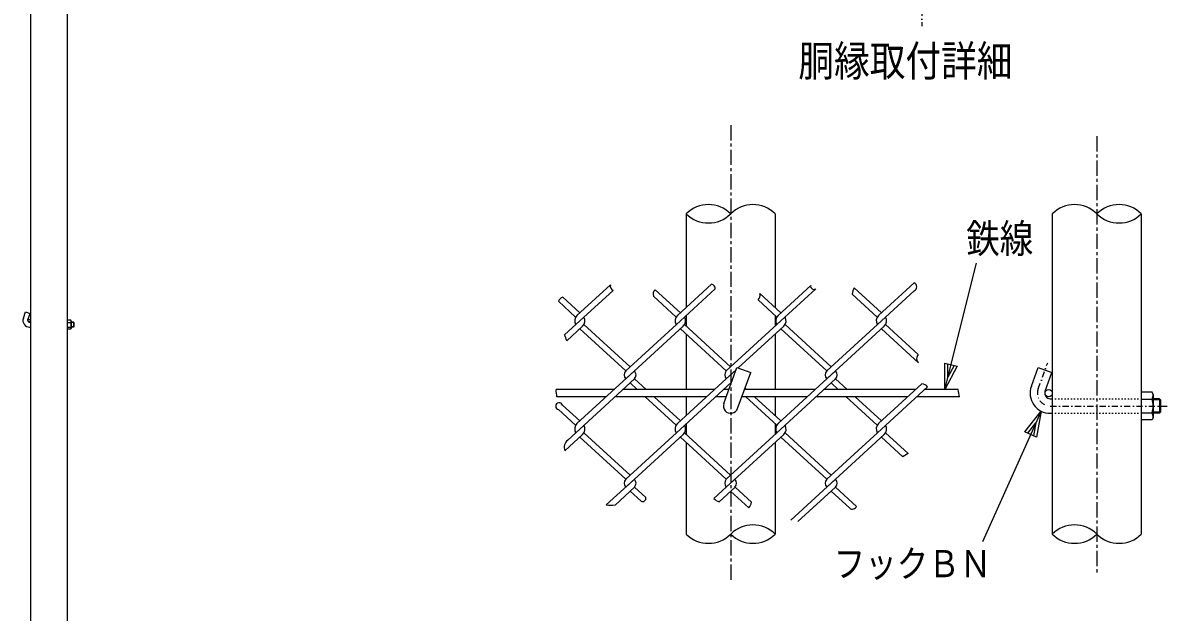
# Model space of a CAD drawing. Units: millimetres, scale not verified. Extents: x -4425 to 4425, y -3150 to 3150.
# Drawn here: x 386 to 2266, y 43 to 1009 of the extents above; entities that cross this region are included whole.
import ezdxf
from ezdxf.enums import TextEntityAlignment as Align

# ---------------------------------------------------------------- set-up
doc = ezdxf.new("R2010")
doc.units = ezdxf.units.MM
doc.header["$LTSCALE"] = 20
for name, pattern in [('USER1', [2, 1.25, -0.25, 0.25, -0.25]), ('USER2', [0.26, 0.01, -0.25]), ('USER3', [1.01, 0.5, -0.25, 0.01, -0.25])]:
    doc.linetypes.add(name, pattern=pattern)
doc.layers.add('0-0_1', color=7, linetype='Continuous', lineweight=25)
doc.layers.add('0-1_0', color=7, linetype='Continuous', lineweight=25)
doc.styles.add('ＭＳ ゴシック', font='')
doc.styles.get('ＭＳ ゴシック').set_extended_font_data('MS Gothic')

# ---------------------------------------------------------------- blocks, each defined once
blk = doc.blocks.new('C0')
at = {"layer": '0-0_1', "color": 4}
blk.add_line((127139.2, 69955), (128176.9, 74098.2), dxfattribs=at)
blk.add_lwpolyline([(127547, 70718.8), (127139.2, 69955), (127139.6, 70820.8)], close=True, dxfattribs=at)
blk.add_lwpolyline([(127445.2, 70744.3), (127241.3, 70362.4), (127241.4, 70795.3)], dxfattribs=at)
blk = doc.blocks.new('C1')
at = {"layer": '0-0_1', "color": 4}
blk.add_line((130298, 69245.3), (128373.3, 64960.9), dxfattribs=at)
blk.add_lwpolyline([(129762.2, 68565.1), (130298, 69245.3), (130145.4, 68393)], close=True, dxfattribs=at)
blk.add_lwpolyline([(129858, 68522.1), (130125.9, 68862.1), (130049.6, 68436)], dxfattribs=at)

msp = doc.modelspace()

# ---------------------------------------------------------------- linework, layer by layer
at = {"layer": '0-0_1', "color": 4, "linetype": 'USER3'}
for p, q in [((1859.28, 1757.2), (1859.28, 1003.07)), ((2049.96, 408.93), (2065.45, 451.48)), ((2069.7, 380.75), (2266.02, 380.75))]:
    msp.add_line(p, q, dxfattribs=at)
at = {"layer": '0-0_1', "color": 4, "linetype": 'USER1'}
for p, q in [((1545.97, 840.83), (1545.97, 93.38)), ((2145.97, 823.13), (2145.97, 104.09))]:
    msp.add_line(p, q, dxfattribs=at)
at = {"layer": '0-0_1'}
for p, q in [((1473.07, 695.75), (1473.07, 542.39)), ((1618.87, 695.75), (1618.87, 542.08)), ((2073.07, 695.75), (2073.07, 170.75)), ((2218.87, 695.75), (2218.87, 170.75)), ((1294.03, 529.32), (1348.72, 579.43)), ((1298.64, 520.36), (1353.15, 570.31)), ((1463.41, 533.54), (1422.3, 571.21)), ((1458.8, 529.32), (1514.49, 580.34)), ((1463.41, 520.36), (1520.62, 572.79)), ((1628.18, 533.54), (1593.94, 564.92)), ((1623.57, 529.32), (1677.14, 578.41)), ((1628.18, 520.36), (1685.31, 572.71)), ((1786.13, 526.61), (1745.2, 564.12)), ((1792.95, 533.54), (1748.04, 574.69)), ((1788.34, 529.32), (1846.4, 582.52)), ((1792.95, 520.36), (1846.69, 569.6)), ((1291.82, 526.61), (1263.67, 552.41)), ((1298.64, 533.54), (1270.65, 559.19)), ((1456.59, 526.61), (1419.53, 560.57)), ((1621.36, 526.61), (1590.79, 554.62)), ((386.63, 524.73), (390.38, 535.01)), ((390.38, 535.01), (397.89, 532.27)), ((394.15, 521.99), (397.89, 532.27)), ((1473.07, 529.21), (1473.07, 511.51)), ((1618.87, 528.89), (1618.87, 511.82)), ((396.97, 517.96), (398.09, 517.96)), ((396.97, 509.96), (398.09, 509.96)), ((464.62, 521.46), (458.69, 521.46)), ((458.69, 517.71), (464.62, 517.71)), ((458.69, 510.22), (464.62, 510.22)), ((465.19, 520.21), (464.62, 521.46)), ((468.59, 517.96), (465.19, 517.96)), ((468.59, 509.96), (465.19, 509.96)), ((469.19, 517.36), (468.59, 517.96)), ((468.59, 517.96), (468.59, 509.96)), ((469.19, 510.56), (468.59, 509.96)), ((469.19, 517.36), (469.19, 510.56)), ((1298.64, 520.36), (1273.68, 497.49)), ((1303.25, 511.4), (1277.45, 487.76)), ((1305.46, 514.11), (1381.03, 444.87)), ((1463.41, 520.36), (1373.83, 438.27)), ((1468.02, 511.4), (1373.86, 425.12)), ((1470.23, 514.11), (1545.8, 444.87)), ((1628.18, 520.36), (1538.6, 438.27)), ((1632.79, 511.4), (1558.43, 443.26)), ((1635, 514.11), (1710.57, 444.87)), ((1792.95, 520.36), (1703.37, 438.27)), ((1797.56, 511.4), (1703.4, 425.12)), ((1799.77, 514.11), (1853.32, 465.04)), ((1298.64, 507.17), (1373.83, 438.27)), ((1463.41, 507.17), (1538.6, 438.27)), ((1473.07, 498.33), (1473.07, 407.75)), ((1618.87, 498.64), (1618.87, 407.75)), ((1628.18, 507.17), (1703.37, 438.27)), ((1792.95, 507.18), (1853.83, 451.4)), ((1294.03, 351.96), (1388.19, 438.25)), ((1554.71, 439.85), (1538.63, 425.12)), ((1557.24, 376.64), (1578.79, 435.85)), ((1623.57, 351.96), (1717.73, 438.25)), ((2061.24, 404.83), (2072.47, 435.68)), ((1298.64, 343.01), (1388.22, 425.09)), ((1392.76, 407.75), (1381.03, 418.5)), ((1407.14, 407.75), (1388.22, 425.09)), ((1458.8, 351.96), (1538.63, 425.12)), ((1463.41, 343.01), (1547.51, 420.07)), ((1628.18, 343.01), (1717.76, 425.09)), ((1722.3, 407.75), (1710.57, 418.5)), ((1736.69, 407.75), (1717.76, 425.09)), ((1788.34, 351.96), (1859.42, 417.1)), ((1354.91, 407.75), (1259.77, 407.75)), ((1341.81, 395.75), (1260.97, 395.75)), ((1506.58, 395.75), (1356.2, 395.75)), ((1519.68, 407.75), (1369.29, 407.75)), ((1456.59, 349.26), (1405.85, 395.75)), ((1463.41, 356.19), (1420.24, 395.75)), ((1473.07, 395.75), (1473.07, 365.04)), ((1538.66, 395.75), (1520.97, 395.75)), ((1543.03, 407.75), (1534.07, 407.75)), ((1671.35, 395.75), (1564.2, 395.75)), ((1684.45, 407.75), (1568.57, 407.75)), ((1571.92, 407.75), (1569.4, 410.05)), ((1621.36, 349.26), (1570.62, 395.75)), ((1628.18, 356.19), (1585.01, 395.75)), ((1618.87, 395.75), (1618.87, 364.72)), ((1836.12, 395.75), (1685.74, 395.75)), ((1849.22, 407.75), (1698.84, 407.75)), ((1786.13, 349.26), (1735.39, 395.75)), ((1792.95, 356.19), (1749.78, 395.75)), ((1792.95, 343.01), (1868.29, 412.04)), ((1920.97, 395.75), (1850.51, 395.75)), ((1918.78, 407.75), (1863.61, 407.75)), ((2236.64, 403.25), (2218.87, 403.25)), ((2218.87, 403.25), (2218.87, 358.25)), ((2238.37, 399.5), (2236.64, 403.25)), ((1298.64, 356.19), (1270.31, 382.15)), ((2069.7, 392.75), (2073.07, 392.75)), ((2218.87, 391.99), (2236.64, 391.99)), ((2248.57, 392.75), (2238.37, 392.75)), ((2250.37, 390.95), (2248.57, 392.75)), ((2248.57, 392.75), (2248.57, 368.75)), ((2250.37, 390.95), (2250.37, 370.55)), ((1291.82, 349.26), (1263.94, 374.8)), ((2069.7, 368.75), (2073.07, 368.75)), ((2218.87, 369.51), (2236.64, 369.51)), ((2248.57, 368.75), (2238.37, 368.75)), ((2250.37, 370.55), (2248.57, 368.75)), ((1298.64, 343.01), (1278.86, 324.88)), ((1463.41, 343.01), (1373.83, 260.92)), ((1473.07, 351.86), (1473.07, 334.16)), ((1628.18, 343.01), (1538.6, 260.92)), ((1618.87, 351.54), (1618.87, 334.47)), ((1792.95, 343.01), (1703.37, 260.92)), ((1303.25, 334.05), (1274.24, 307.46)), ((1298.64, 329.82), (1373.83, 260.92)), ((1305.46, 336.76), (1381.03, 267.51)), ((1468.02, 334.05), (1373.86, 247.77)), ((1463.41, 329.82), (1538.6, 260.92)), ((1470.23, 336.76), (1545.8, 267.51)), ((1473.07, 320.97), (1473.07, 170.75)), ((1632.79, 334.05), (1538.63, 247.77)), ((1618.87, 321.29), (1618.87, 170.75)), ((1628.18, 329.82), (1703.37, 260.92)), ((1635, 336.76), (1710.57, 267.51)), ((1797.56, 334.05), (1703.4, 247.77)), ((1792.95, 329.82), (1828.15, 297.57)), ((1799.77, 336.76), (1836.65, 302.96)), ((1341.95, 218.52), (1388.19, 260.9)), ((1356.32, 218.5), (1388.22, 247.74)), ((1406.65, 230.85), (1388.22, 247.74)), ((1518.13, 228.98), (1552.96, 260.9)), ((1526.99, 223.91), (1552.99, 247.74)), ((1580.04, 222.96), (1552.99, 247.74)), ((1644.43, 193.72), (1717.73, 260.9)), ((1656.14, 191.27), (1717.76, 247.74)), ((1752.15, 216.22), (1717.76, 247.74)), ((1398.99, 224.69), (1381.03, 241.15)), ((1575.6, 213.84), (1545.8, 241.15)), ((1741.1, 213.17), (1710.57, 241.15))]:
    msp.add_line(p, q, dxfattribs=at)
at = {"layer": '0-0_1', "color": 4}
for p, q in [((469.19, 517.36), (465.19, 517.36)), ((469.19, 510.56), (465.19, 510.56)), ((2250.37, 390.95), (2238.37, 390.95)), ((2250.37, 370.55), (2238.37, 370.55))]:
    msp.add_line(p, q, dxfattribs=at)
at = {"layer": '0-0_1', "linetype": 'USER2'}
for p, q in [((2073.07, 392.75), (2218.87, 392.75)), ((2073.07, 368.75), (2218.87, 368.75))]:
    msp.add_line(p, q, dxfattribs=at)
at = {"layer": '0-0_1'}
for points in [[(398.09, 1756.85), (398.09, -99.04), (398.09, -449.04), (458.69, -449.04)], [(458.69, 1756.87), (458.69, -99.04), (458.69, -449.04)], [(465.19, 520.21), (465.19, 507.71), (464.62, 506.46), (458.69, 506.46)], [(1534.69, 384.85), (1556.24, 444.05), (1578.79, 435.85)], [(2038.69, 413.04), (2049.92, 443.88), (2072.47, 435.68)], [(2238.37, 399.5), (2238.37, 362), (2236.64, 358.25), (2218.87, 358.25)]]:
    msp.add_lwpolyline(points, dxfattribs=at)
for centre, radius in [((396.09, 520.96), 2), ((2067.07, 401.75), 6)]:
    msp.add_circle(centre, radius, dxfattribs=at)
at = {"layer": '0-0_1', "color": 4}
for centre, radius, start, end in [((1509.52, 658.96), 51.79, 45.26329, 134.73663), ((1509.52, 732.54), 51.79, 225.26355, 314.73669), ((1582.42, 658.96), 51.79, 45.26329, 134.73663), ((2109.52, 658.96), 51.79, 45.26329, 134.73663), ((2182.42, 658.96), 51.79, 45.26329, 134.73663), ((2182.42, 732.54), 51.79, 225.26337, 314.73669), ((1356.76, 577.7), 8.23, 167.87253, 243.97788), ((1427.53, 564.17), 8.78, 126.60717, 204.21182), ((1513.53, 573.3), 7.11, 355.8866, 82.28421), ((1582.64, 562.74), 11.5, 315.0863, 10.91983), ((1682.32, 577.13), 5.33, 166.11601, 304.07837), ((1777.79, 561.02), 32.73, 155.31758, 174.58073), ((1844.03, 576), 6.93, 292.60126, 69.99497), ((1273.99, 548.76), 10.95, 107.75444, 160.57173), ((667.76, 257.15), 651.85, 20.7187, 21.63587), ((1860.34, 458.47), 9.62, 136.88495, 227.33714), ((1859.2, 406.39), 10.71, 31.85026, 88.81895), ((1087.04, 384.47), 174.29, 3.71096, 7.67615), ((1429.16, 312.19), 498.85, 9.64231, 11.04335), ((1264.84, 380.45), 5.72, 17.28237, 260.90268), ((1288.19, 313.08), 15.04, 128.34595, 201.94916), ((1868.52, 243.4), 67.55, 118.14438, 126.69124), ((1401.54, 229.35), 5.32, 241.29324, 16.34576), ((1539.98, 256.86), 35.41, 231.91876, 248.48405), ((1349.2, 283.87), 65.75, 263.66666, 276.21576), ((1559.03, 227.53), 21.49, 320.42987, 347.72482), ((1745.37, 219.24), 7.42, 234.8794, 336.00775), ((1509.52, 207.54), 51.79, 225.26337, 314.73669), ((1582.42, 133.96), 51.79, 45.26356, 134.73663), ((1582.42, 207.54), 51.79, 225.26337, 314.73669), ((2109.52, 133.96), 51.79, 45.26329, 134.73663), ((2109.52, 207.54), 51.79, 225.26364, 314.73678), ((2182.42, 207.54), 51.79, 225.26364, 314.73678)]:
    msp.add_arc(centre, radius, start, end, dxfattribs=at)
at = {"layer": '0-0_1'}
for centre, radius, start, end in [((1302.24, 520.36), 12.15, 132.49985, 210.96317), ((1295.04, 520.36), 12.15, 312.49994, 30.96311), ((1467.01, 520.36), 12.15, 132.49965, 210.96317), ((1459.81, 520.36), 12.15, 312.50012, 30.96311), ((1631.78, 520.36), 12.15, 132.49965, 210.96317), ((1624.59, 520.36), 12.15, 312.50012, 30.96311), ((1796.55, 520.36), 12.15, 132.49965, 210.96317), ((1789.36, 520.36), 12.15, 312.50012, 30.96311), ((396.97, 520.96), 11, 160.00017, 270), ((396.97, 520.96), 3, 160.00017, 270), ((452.74, 513.96), 12.45, 342.48373, 17.51709), ((459.48, 520.21), 5.71, 334.0199, 0), ((459.48, 507.71), 5.71, 0, 25.9799), ((1381.03, 431.68), 9.72, 137.49927, 222.4995), ((1381.03, 431.68), 9.72, 317.50058, 42.50064), ((1545.8, 431.68), 9.72, 137.49927, 222.49973), ((1545.8, 431.68), 9.72, 34.95305, 42.50065), ((1710.57, 431.68), 9.72, 137.49927, 222.49973), ((1710.57, 431.68), 9.72, 317.50034, 42.50064), ((2069.7, 401.75), 33, 160.00006, 270), ((2069.7, 401.75), 9, 159.99977, 270), ((2221.23, 399.5), 17.14, 334.02042, 0), ((1545.97, 380.75), 12, 159.99965, 339.99973), ((2201.02, 380.75), 37.35, 342.48389, 17.51721), ((2221.23, 362), 17.14, 0, 25.97959), ((1302.24, 343.01), 12.15, 132.49985, 210.96317), ((1295.04, 343.01), 12.15, 312.49994, 30.96311), ((1467.01, 343.01), 12.15, 132.49965, 210.96317), ((1459.81, 343.01), 12.15, 312.50012, 30.96311), ((1631.78, 343.01), 12.15, 132.49965, 210.96317), ((1624.59, 343.01), 12.15, 312.50012, 30.96311), ((1796.55, 343.01), 12.15, 132.49965, 210.96317), ((1789.36, 343.01), 12.15, 312.50012, 30.96311), ((1381.03, 254.33), 9.72, 137.49927, 222.4995), ((1381.03, 254.33), 9.72, 317.50058, 42.50064), ((1545.8, 254.33), 9.72, 137.49927, 222.49973), ((1545.8, 254.33), 9.72, 317.50034, 42.50064), ((1710.57, 254.33), 9.72, 137.49927, 222.49973), ((1710.57, 254.33), 9.72, 317.50034, 42.50064)]:
    msp.add_arc(centre, radius, start, end, dxfattribs=at)
at = {"layer": '0-0_1', "color": 4, "linetype": 'USER3'}
msp.add_arc((2069.7, 401.75), 21, 160.00006, 270, dxfattribs=at)

# ---------------------------------------------------------------- block references
at = {"layer": '0-1_0', "xscale": 0.05, "yscale": 0.05}
for name in ['C0', 'C1']:
    msp.add_blockref(name, (-4460.02, -3090), dxfattribs=at)

# ---------------------------------------------------------------- texts
at = {"layer": '0-0_1', "color": 4, "style": 'ＭＳ ゴシック', "width": 0.85}
for s, height, p in [('胴縁取付詳細', 50.44, (1656.86, 906.06)), ('鉄線', 47.36, (1932.04, 617.4)), ('フックＢＮ', 44.57, (1714.72, 86.73))]:
    msp.add_text(s, height=height, dxfattribs=at).set_placement(p, align=Align.BOTTOM_LEFT)

doc.saveas('drawing.dxf')
